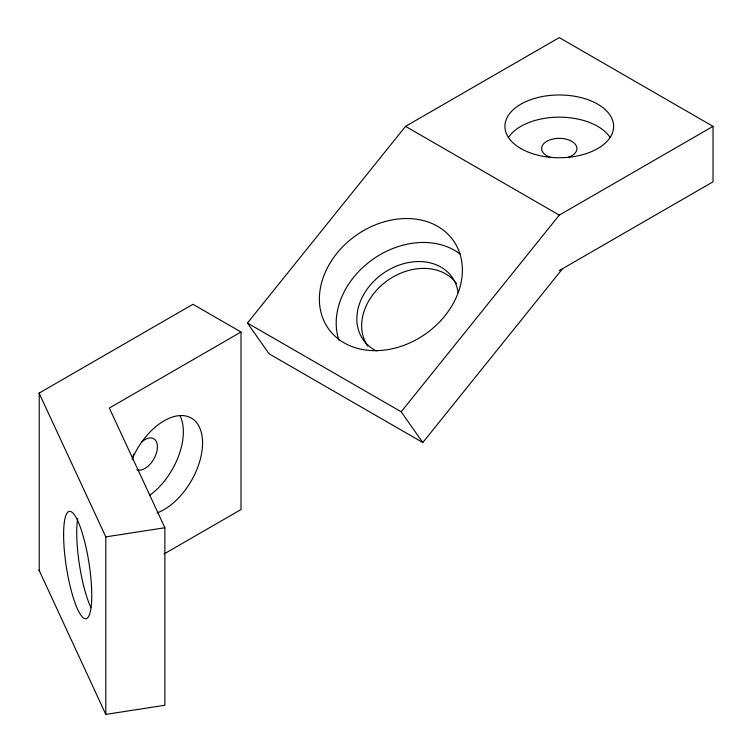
<?xml version="1.0" encoding="UTF-8"?>
<svg xmlns="http://www.w3.org/2000/svg" width="752" height="752" viewBox="0 0 752 752"><rect width="100%" height="100%" fill="white"/><g stroke="black" fill="none" stroke-linecap="round" stroke-linejoin="round"><path stroke-width="1.13" d="M562.543 268.708L422.803 442.552L269.066 353.797L247.446 323.04L405.544 126.355L559.281 37.6L713.009 126.355L713.009 181.834L559.281 270.588M422.803 442.552L401.183 411.795L559.281 215.119L713.009 126.355M241.007 332.027L109.322 408.054L164.876 527.744L164.876 705.263L105.806 714.4L39.226 570.561L39.226 393.042L192.963 304.287L241.007 332.027L241.007 509.536L164.021 553.989M39.64 392.807L38.991 392.901L105.806 536.881L105.806 714.4M105.806 536.881L164.876 527.744M405.544 126.355L559.281 215.119M247.446 323.04L401.183 411.795M550.445 157.375A17.663 10.199 0 0 1 545.745 141.987A17.663 10.199 0 0 1 572.808 141.987A17.663 10.199 0 0 1 568.108 157.375M508.408 137.494A54.351 31.377 0 0 1 559.281 117.171A54.351 31.377 0 0 1 610.154 137.494M338.936 340.167A76.431 60.282 -35.1 0 1 372.71 259.431A76.431 60.282 -35.1 0 1 460.252 254.157M376.263 350.93A54.351 42.864 -35.1 0 1 382.693 273.7A54.351 42.864 -35.1 0 1 458.147 292.613M367.653 346.07A54.351 42.864 -35.1 0 1 386.227 281.464A54.351 42.864 -35.1 0 1 454.593 281.107M455.327 281.953A54.351 42.864 -35.1 0 1 456.699 283.73M141.686 441.997A17.663 10.199 -60 0 1 157.112 450.147A17.663 10.199 -60 0 1 136.892 469.746M132.531 459.331A17.663 10.199 -60 0 1 133.715 454.152M132.07 459.218A54.351 31.377 -60 0 1 180.865 415.546A54.351 31.377 -60 0 1 200.652 457.902A54.351 31.377 -60 0 1 157.121 512.845M179.925 415.536A54.351 31.377 -60 0 1 149.479 495.502M90.795 607.372A54.351 11.487 81.2 0 1 77.7 518.56M39.64 570.317L38.991 570.42L39.64 570.317M520.845 148.548A54.351 31.377 0 0 0 611.78 134.476A54.351 31.377 0 0 0 545.209 96.049A54.351 31.377 0 0 0 520.845 148.548M377.372 350.629A76.431 60.282 -35.1 0 0 458.438 249.777A76.431 60.282 -35.1 0 0 336.83 253.396A76.431 60.282 -35.1 0 0 377.372 350.629M63.61 534.71A54.351 11.487 81.2 0 0 84.703 618.605A54.351 11.487 81.2 0 0 84.703 541.741A54.351 11.487 81.2 0 0 63.61 534.71"/></g></svg>
